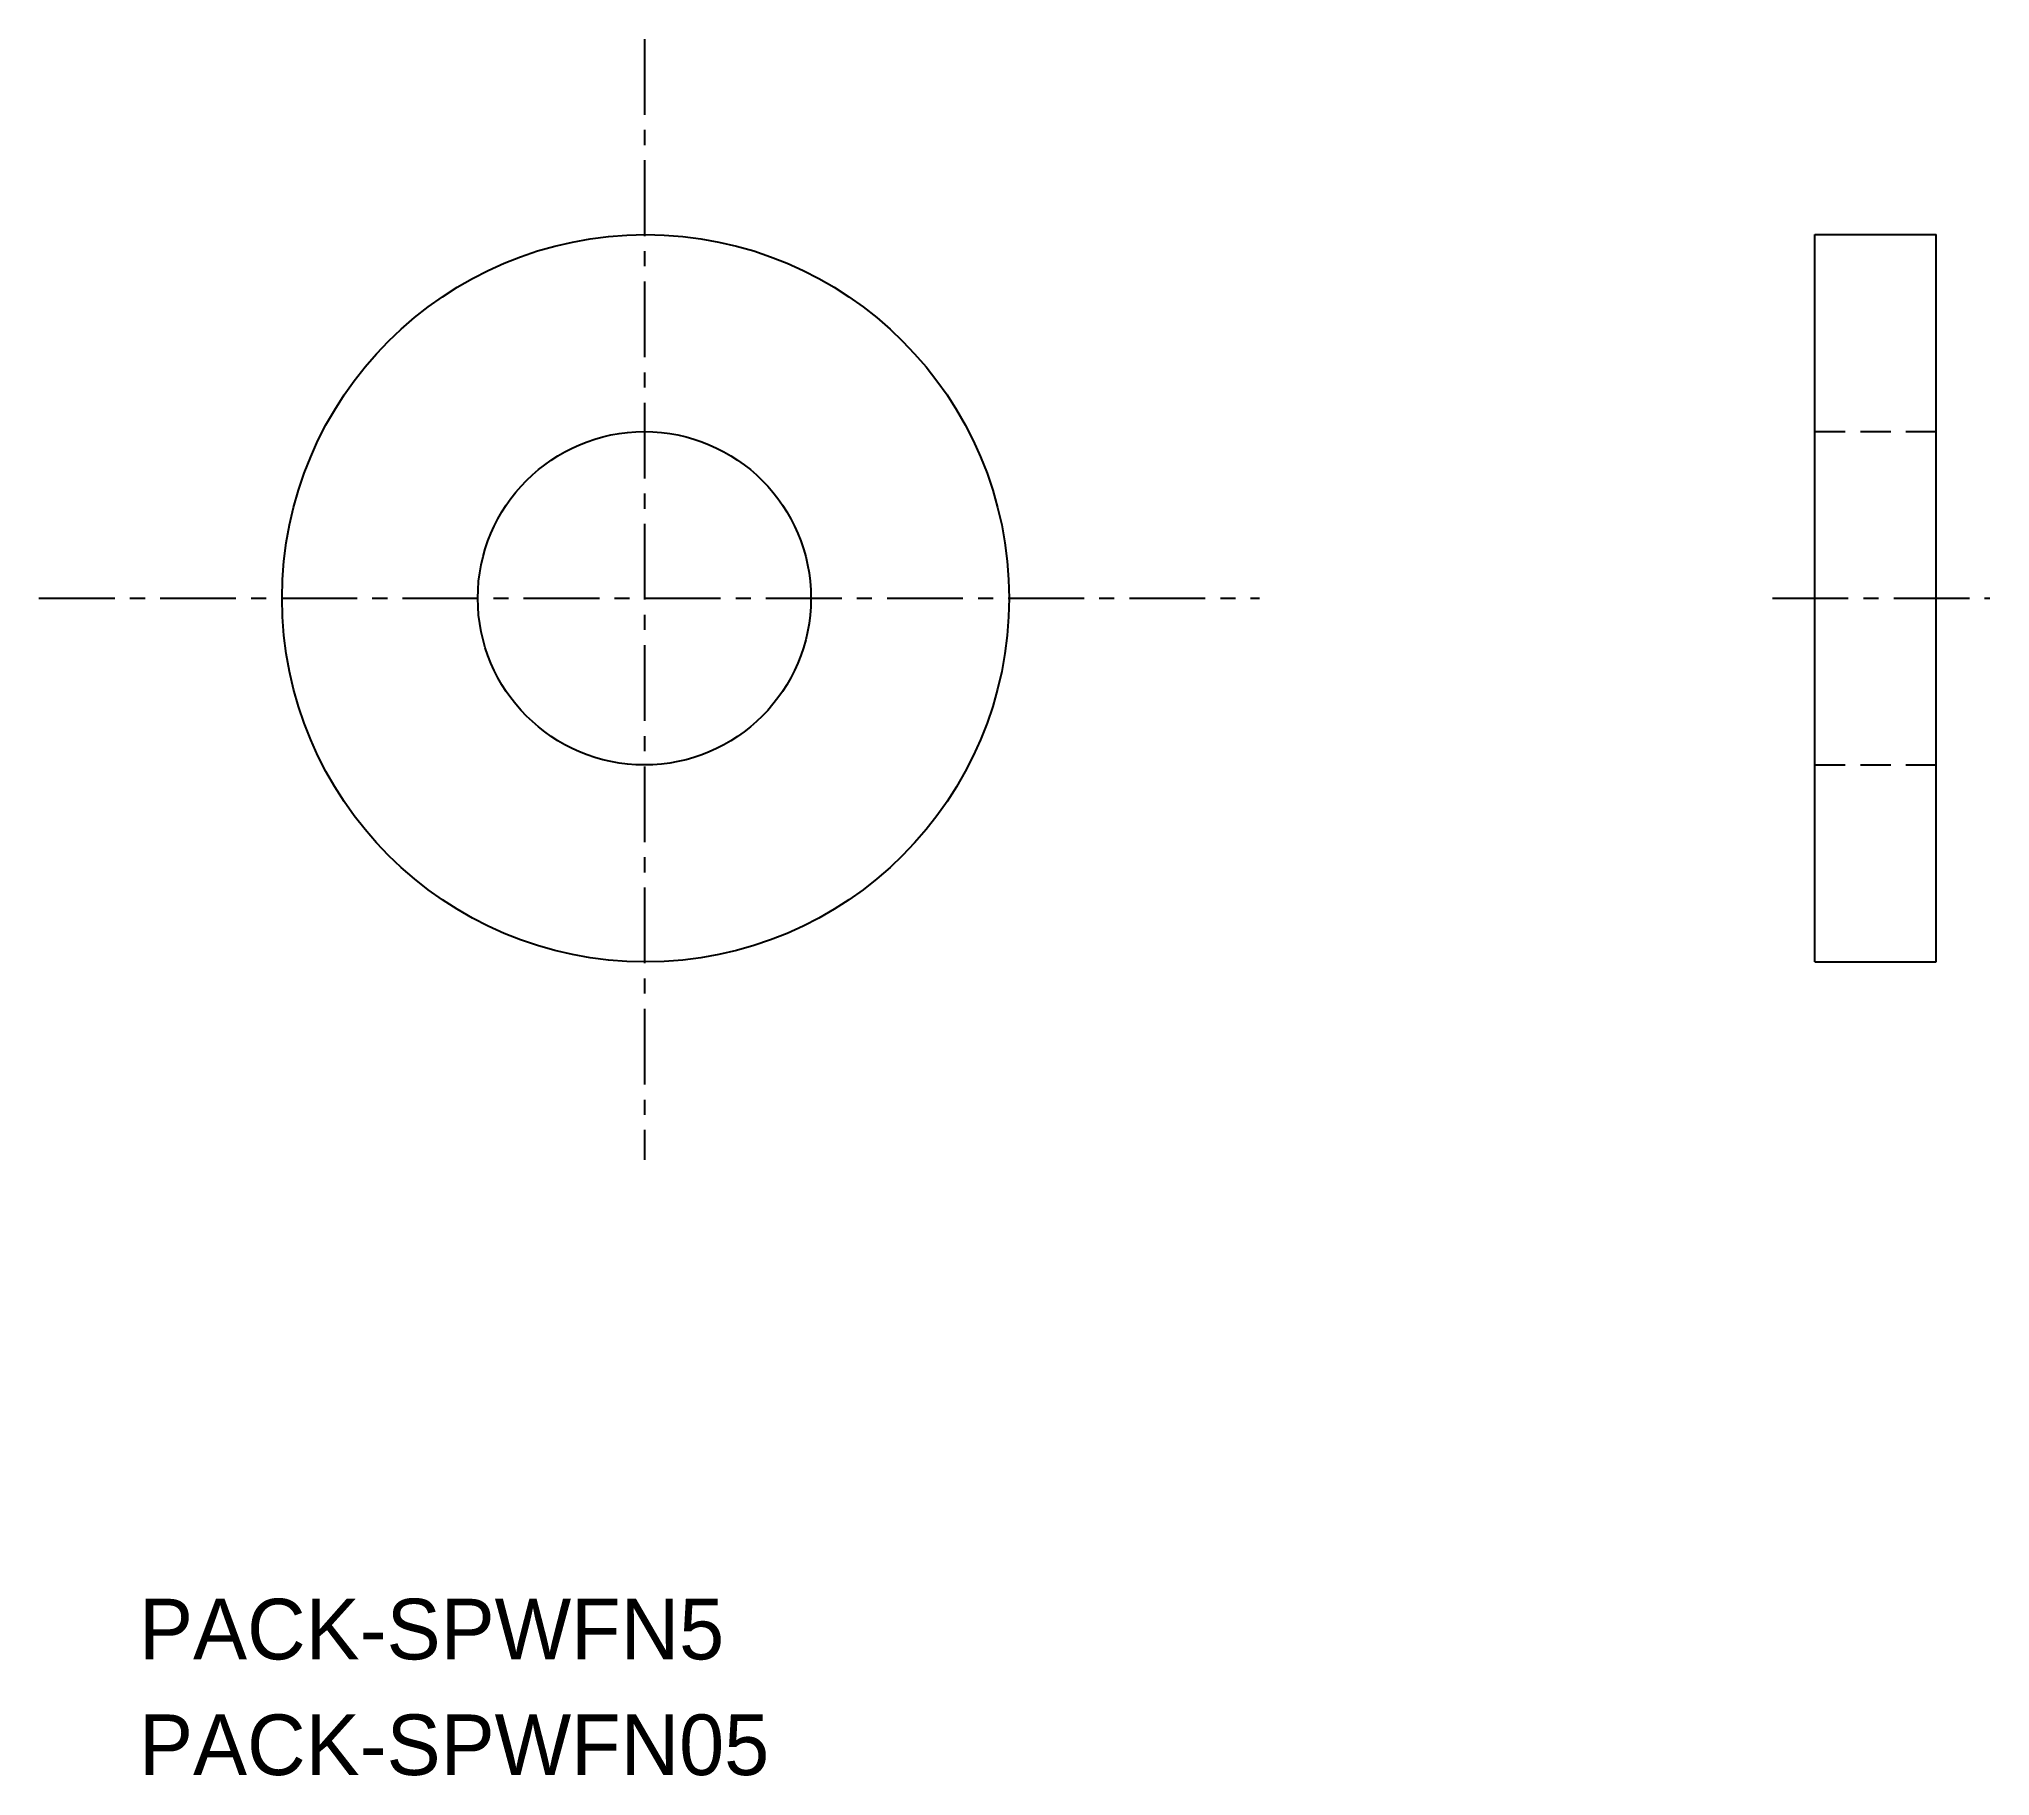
# Model space of a CAD drawing. Extents: x 11.1 to 43.3, y 0.8 to 29.5.
import ezdxf

# ---------------------------------------------------------------- set-up
doc = ezdxf.new("R2010")
doc.units = 0
doc.linetypes.add('CENTER', pattern=[2, 1.25, -0.25, 0.25, -0.25])
doc.linetypes.add('DASHED', pattern=[0.75, 0.5, -0.25])
doc.layers.get('0').update_dxf_attribs({"linetype": 'CONTINUOUS'})
doc.layers.add('CENTER', color=1, linetype='CENTER')

msp = doc.modelspace()

# ---------------------------------------------------------------- linework, layer by layer
at = {"color": 7, "linetype": 'CONTINUOUS'}
for p, q in [((40.393, 14.246), (40.393, 26.246)), ((40.393, 26.246), (42.393, 26.246)), ((42.393, 14.246), (42.393, 26.246)), ((42.393, 20.246), (42.393, 20.246)), ((40.393, 14.246), (42.393, 14.246))]:
    msp.add_line(p, q, dxfattribs=at)
at = {"color": 3, "linetype": 'DASHED'}
for p, q in [((40.393, 22.996), (42.393, 22.996)), ((40.393, 17.496), (42.393, 17.496))]:
    msp.add_line(p, q, dxfattribs=at)
at = {"color": 7, "linetype": 'CONTINUOUS'}
for centre, radius in [((21.091, 20.246), 6), ((21.071, 20.246), 2.75)]:
    msp.add_circle(centre, radius, dxfattribs=at)
at = {"layer": 'CENTER', "color": 1, "linetype": 'CENTER'}
for p, q in [((21.071, 29.473), (21.071, 10.983)), ((11.078, 20.246), (31.226, 20.246)), ((39.693, 20.246), (43.282, 20.246))]:
    msp.add_line(p, q, dxfattribs=at)

# ---------------------------------------------------------------- texts
at = {"color": 7, "linetype": 'CONTINUOUS'}
for s, p in [('PACK-SPWFN5', (12.729, 2.738)), ('PACK-SPWFN05', (12.729, 0.829))]:
    msp.add_text(s, height=1, dxfattribs=at).set_placement(p)

doc.saveas('drawing.dxf')
